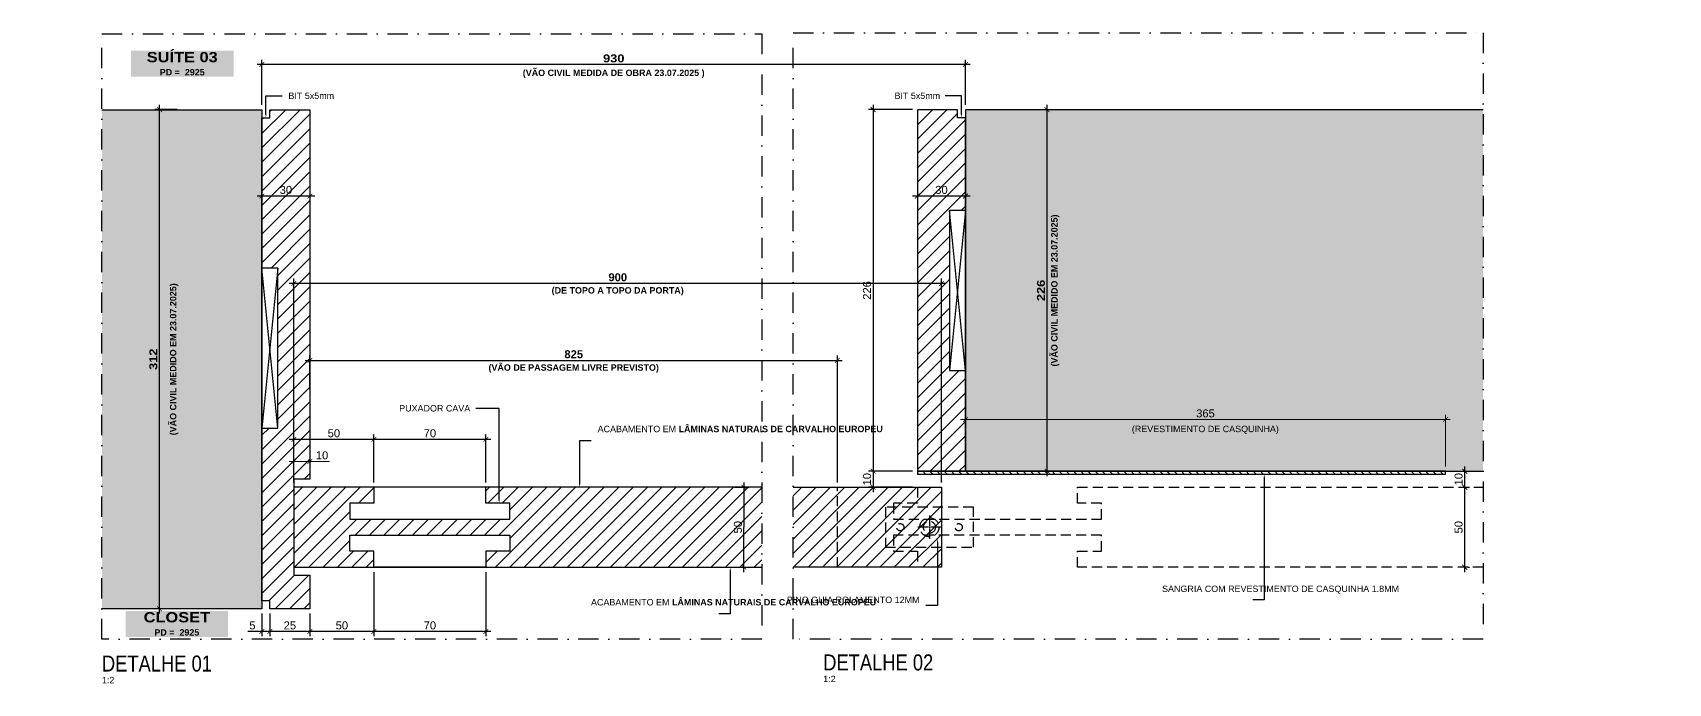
# Model space of a CAD drawing. Header units: millimetres. Extents: x -63251 to 507826, y 5339 to 217512.
# Drawn here: x 151307 to 152330, y 91846 to 92253 of the extents above; entities that cross this region are included whole.
import ezdxf
from ezdxf import colors
from ezdxf.entities.mleader import LeaderData, LeaderLine
from ezdxf.math import Vec2, Vec3

# ---------------------------------------------------------------- set-up
doc = ezdxf.new("R2010")
doc.units = ezdxf.units.MM
doc.header["$PDMODE"] = 3
doc.linetypes.add('TRAÇO 1-1', pattern=[9.525, 6.35, -3.175])
doc.linetypes.add('TRAÇO E PONTO 1-1', pattern=[25.4, 12.7, -6.35, 0, -6.35])
for name, color, linetype in [('A-ANNO-DIMS', 7, 'Continuous'), ('AC-EQUIPAMENTO', 7, 'Continuous'), ('CORTE', 220, 'Continuous'), ('COTAS', 9, 'Continuous'), ('FERRAGEM', 3, 'Continuous'), ('MARCENARIA . M', 4, 'Continuous'), ('PAREDE', 94, 'Continuous'), ('PROJEÇÃO', 8, 'Continuous'), ('TEXTO', 105, 'Continuous'), ('TEXTO TRAÇO PONTO', 105, 'TRAÇO E PONTO 1-1')]:
    doc.layers.add(name, color=color, linetype=linetype)
doc.layers.add('ARQ-COTA', color=12, linetype='Continuous', lineweight=9)
doc.styles.add('1-1', font='arial.ttf', dxfattribs={"height": 0.2})
doc.styles.add('MEDIDA OFICIAL', font='ariblk.ttf')
doc.styles.add('PADRÃO', font='arial.ttf')
doc.styles.add('PADRÃO NEGRITO', font='arialbd.ttf')
doc.styles.add('TITULO', font='swissck.ttf')
doc.dimstyles.new('1-2', dxfattribs={"dimscale": 2, "dimtxt": 2.5, "dimasz": 1.5, "dimexe": 1.5, "dimexo": 1.5, "dimtad": 1, "dimtxsty": 'PADRÃO', "dimblk": 'ARCHTICK', "dimcen": 2.5, "dimdle": 1.5, "dimclrd": 9, "dimclre": 9, "dimclrt": 6, "dimadec": 0, "dimazin": 0, "dimtfac": 1, "dimtmove": 0, "dimatfit": 3, "dimfxl": 1.25, "dimlwd": -1, "dimlwe": -1, "dimarcsym": 0})
doc.dimstyles.new('1-2 AZUL', dxfattribs={"dimscale": 2, "dimtxt": 2.5, "dimasz": 1.5, "dimexe": 1.5, "dimexo": 1.5, "dimtad": 1, "dimtxsty": 'PADRÃO NEGRITO', "dimblk": 'ARCHTICK', "dimcen": 2.5, "dimdle": 1.5, "dimclrd": 9, "dimclre": 9, "dimclrt": 170, "dimadec": 0, "dimazin": 0, "dimtfac": 1, "dimtmove": 0, "dimatfit": 3, "dimfxl": 1.25, "dimlwd": -1, "dimlwe": -1, "dimarcsym": 0})
doc.dimstyles.new('1-2 VERDE', dxfattribs={"dimscale": 2, "dimtxt": 2.5, "dimasz": 1.5, "dimexe": 1.5, "dimexo": 1.5, "dimtad": 1, "dimtxsty": 'PADRÃO NEGRITO', "dimblk": 'ARCHTICK', "dimcen": 2.5, "dimdle": 1.5, "dimclrd": 9, "dimclre": 9, "dimclrt": 102, "dimadec": 0, "dimazin": 0, "dimtfac": 1, "dimtmove": 0, "dimatfit": 3, "dimfxl": 1.25, "dimlwd": -1, "dimlwe": -1, "dimarcsym": 0})
doc.dimstyles.new('Med. Ofic.1-2', dxfattribs={"dimscale": 2, "dimtxt": 2.5, "dimasz": 1.5, "dimexe": 1.5, "dimexo": 1.5, "dimtad": 1, "dimtxsty": 'MEDIDA OFICIAL', "dimblk": 'ARCHTICK', "dimcen": 2.5, "dimdle": 1.5, "dimclrd": 9, "dimclre": 9, "dimclrt": 10, "dimadec": 0, "dimazin": 0, "dimtfac": 1, "dimtmove": 0, "dimatfit": 3, "dimfxl": 1.25, "dimlwd": -1, "dimlwe": -1, "dimarcsym": 0})

# ---------------------------------------------------------------- blocks, each defined once
blk = doc.blocks.new('PINO GUIA PISO')
at = {"layer": 'FERRAGEM', "color": 102, "linetype": 'TRAÇO 1-1', "ltscale": 0.1}
blk.add_lwpolyline([(12156.62, 2059.21), (12162.12, 2059.21), (12162.12, 2061.71), (12156.62, 2061.71)], close=True, dxfattribs=at)
for centre, radius in [((12157.55, 2060.46), 0.225), ((12159.37, 2060.46), 0.6), ((12159.37, 2060.46), 0.375), ((12161.2, 2060.46), 0.225)]:
    blk.add_circle(centre, radius, dxfattribs=at)
blk = doc.blocks.new('_ArchTick')
at = {"color": 0, "linetype": 'ByBlock', "const_width": 0.15}
blk.add_lwpolyline([(-0.5, -0.5), (0.5, 0.5)], dxfattribs=at)
blk = doc.blocks.new('*D389')
at = {"layer": 'COTAS', "color": 9, "linetype": 'Continuous', "transparency": 16777216}
blk.add_line((151941.3, 91975.9), (151941.3, 92207.9), dxfattribs=at)
at = {"layer": 'COTAS', "color": 9, "transparency": 16777216}
for p, q in [((151937.7, 92204.9), (151944.3, 92204.9)), ((151937.7, 91978.9), (151944.3, 91978.9))]:
    blk.add_line(p, q, dxfattribs=at)
at = {"layer": 'Defpoints', "color": 0, "transparency": 16777216}
for p in [(151934.7, 92204.9), (151941.3, 92204.9), (151934.7, 91978.9)]:
    blk.add_point(p, dxfattribs=at)
at = {"layer": 'COTAS', "color": 9, "transparency": 16777216, "xscale": 3, "yscale": 3, "zscale": 3}
for p, rotation in [((151941.3, 92204.9), 90), ((151941.3, 91978.9), 270)]:
    blk.add_blockref('_ArchTick', p, dxfattribs=dict(at, rotation=rotation))
at = {"layer": 'COTAS', "color": 10, "transparency": 16777216, "insert": (151937.5, 92091.9), "char_height": 5, "attachment_point": 5, "rotation": 90, "style": 'MEDIDA OFICIAL'}
blk.add_mtext('226', dxfattribs=at)
blk = doc.blocks.new('*D390')
at = {"layer": 'COTAS', "color": 9, "linetype": 'Continuous', "transparency": 16777216}
blk.add_line((151386.7, 91889.9), (151386.7, 92207.9), dxfattribs=at)
at = {"layer": 'COTAS', "color": 9, "transparency": 16777216}
for p, q in [((151397.7, 92204.9), (151383.7, 92204.9)), ((151397.7, 91892.9), (151383.7, 91892.9))]:
    blk.add_line(p, q, dxfattribs=at)
at = {"layer": 'Defpoints', "color": 0, "transparency": 16777216}
for p in [(151386.7, 92204.9), (151400.7, 92204.9), (151400.7, 91892.9)]:
    blk.add_point(p, dxfattribs=at)
at = {"layer": 'COTAS', "color": 9, "transparency": 16777216, "xscale": 3, "yscale": 3, "zscale": 3}
for p, rotation in [((151386.7, 92204.9), 90), ((151386.7, 91892.9), 270)]:
    blk.add_blockref('_ArchTick', p, dxfattribs=dict(at, rotation=rotation))
at = {"layer": 'COTAS', "color": 10, "transparency": 16777216, "insert": (151382.8, 92048.9), "char_height": 5, "attachment_point": 5, "rotation": 90, "style": 'MEDIDA OFICIAL'}
blk.add_mtext('312', dxfattribs=at)
blk = doc.blocks.new('*D391')
at = {"layer": 'A-ANNO-DIMS', "color": 9, "transparency": 16777216}
for p, q in [((151860.3, 92196.9), (151860.3, 92147.9)), ((151890.3, 92196.9), (151890.3, 92147.9)), ((151893.3, 92150.9), (151857.3, 92150.9))]:
    blk.add_line(p, q, dxfattribs=at)
at = {"layer": 'Defpoints', "color": 0, "transparency": 16777216}
for p in [(151860.3, 92199.9), (151890.3, 92199.9), (151860.3, 92150.9)]:
    blk.add_point(p, dxfattribs=at)
at = {"layer": 'A-ANNO-DIMS', "color": 9, "transparency": 16777216, "xscale": 3, "yscale": 3, "zscale": 3, "rotation": 180}
blk.add_blockref('_ArchTick', (151860.3, 92150.9), dxfattribs=at)
at = {"layer": 'A-ANNO-DIMS', "color": 9, "transparency": 16777216, "xscale": 3, "yscale": 3, "zscale": 3}
blk.add_blockref('_ArchTick', (151890.3, 92150.9), dxfattribs=at)
at = {"layer": 'A-ANNO-DIMS', "color": 6, "transparency": 16777216, "insert": (151875.3, 92154.7), "char_height": 5, "attachment_point": 5, "style": 'PADRÃO'}
blk.add_mtext('30', dxfattribs=at)
blk = doc.blocks.new('*D392')
at = {"layer": 'A-ANNO-DIMS', "color": 9, "transparency": 16777216}
for p, q in [((151450.6, 92196.9), (151450.6, 92147.9)), ((151480.6, 92196.9), (151480.6, 92147.9)), ((151483.6, 92150.9), (151447.6, 92150.9))]:
    blk.add_line(p, q, dxfattribs=at)
at = {"layer": 'Defpoints', "color": 0, "transparency": 16777216}
for p in [(151450.6, 92199.9), (151480.6, 92199.9), (151450.6, 92150.9)]:
    blk.add_point(p, dxfattribs=at)
at = {"layer": 'A-ANNO-DIMS', "color": 9, "transparency": 16777216, "xscale": 3, "yscale": 3, "zscale": 3, "rotation": 180}
blk.add_blockref('_ArchTick', (151450.6, 92150.9), dxfattribs=at)
at = {"layer": 'A-ANNO-DIMS', "color": 9, "transparency": 16777216, "xscale": 3, "yscale": 3, "zscale": 3}
blk.add_blockref('_ArchTick', (151480.6, 92150.9), dxfattribs=at)
at = {"layer": 'A-ANNO-DIMS', "color": 6, "transparency": 16777216, "insert": (151465.6, 92154.7), "char_height": 5, "attachment_point": 5, "style": 'PADRÃO'}
blk.add_mtext('30', dxfattribs=at)
blk = doc.blocks.new('*D393')
at = {"layer": 'A-ANNO-DIMS', "color": 9, "transparency": 16777216}
for p, q in [((151832.6, 92207.9), (151832.6, 91975.9)), ((151857.3, 92204.9), (151829.6, 92204.9)), ((151857.3, 91978.9), (151829.6, 91978.9))]:
    blk.add_line(p, q, dxfattribs=at)
at = {"layer": 'Defpoints', "color": 0, "transparency": 16777216}
for p in [(151860.3, 92204.9), (151832.6, 91978.9), (151860.3, 91978.9)]:
    blk.add_point(p, dxfattribs=at)
at = {"layer": 'A-ANNO-DIMS', "color": 9, "transparency": 16777216, "xscale": 3, "yscale": 3, "zscale": 3}
for p, rotation in [((151832.6, 92204.9), 90), ((151832.6, 91978.9), 270)]:
    blk.add_blockref('_ArchTick', p, dxfattribs=dict(at, rotation=rotation))
at = {"layer": 'A-ANNO-DIMS', "color": 6, "transparency": 16777216, "insert": (151828.8, 92091.9), "char_height": 5, "attachment_point": 5, "rotation": 90, "style": 'PADRÃO'}
blk.add_mtext('226', dxfattribs=at)
blk = doc.blocks.new('*D394')
at = {"layer": 'A-ANNO-DIMS', "color": 9, "transparency": 16777216}
for p, q in [((151520.6, 91915.9), (151520.6, 91875.7)), ((151480.6, 91889.9), (151480.6, 91875.7)), ((151523.6, 91878.7), (151477.6, 91878.7))]:
    blk.add_line(p, q, dxfattribs=at)
at = {"layer": 'Defpoints', "color": 0, "transparency": 16777216}
for p in [(151520.6, 91918.9), (151480.6, 91892.9), (151480.6, 91878.7)]:
    blk.add_point(p, dxfattribs=at)
at = {"layer": 'A-ANNO-DIMS', "color": 9, "transparency": 16777216, "xscale": 3, "yscale": 3, "zscale": 3, "rotation": 180}
blk.add_blockref('_ArchTick', (151480.6, 91878.7), dxfattribs=at)
at = {"layer": 'A-ANNO-DIMS', "color": 9, "transparency": 16777216, "xscale": 3, "yscale": 3, "zscale": 3}
blk.add_blockref('_ArchTick', (151520.6, 91878.7), dxfattribs=at)
at = {"layer": 'A-ANNO-DIMS', "color": 6, "transparency": 16777216, "insert": (151500.6, 91882.5), "char_height": 5, "attachment_point": 5, "style": 'PADRÃO'}
blk.add_mtext('50', dxfattribs=at)
blk = doc.blocks.new('*D395')
at = {"layer": 'A-ANNO-DIMS', "color": 9, "transparency": 16777216}
for p, q in [((151520.6, 91915.9), (151520.6, 91875.7)), ((151590.6, 91915.9), (151590.6, 91875.7)), ((151593.6, 91878.7), (151517.6, 91878.7))]:
    blk.add_line(p, q, dxfattribs=at)
at = {"layer": 'Defpoints', "color": 0, "transparency": 16777216}
for p in [(151520.6, 91918.9), (151590.6, 91918.9), (151520.6, 91878.7)]:
    blk.add_point(p, dxfattribs=at)
at = {"layer": 'A-ANNO-DIMS', "color": 9, "transparency": 16777216, "xscale": 3, "yscale": 3, "zscale": 3, "rotation": 180}
blk.add_blockref('_ArchTick', (151520.6, 91878.7), dxfattribs=at)
at = {"layer": 'A-ANNO-DIMS', "color": 9, "transparency": 16777216, "xscale": 3, "yscale": 3, "zscale": 3}
blk.add_blockref('_ArchTick', (151590.6, 91878.7), dxfattribs=at)
at = {"layer": 'A-ANNO-DIMS', "color": 6, "transparency": 16777216, "insert": (151555.6, 91882.5), "char_height": 5, "attachment_point": 5, "style": 'PADRÃO'}
blk.add_mtext('70', dxfattribs=at)
blk = doc.blocks.new('*D396')
at = {"layer": 'A-ANNO-DIMS', "color": 9, "transparency": 16777216}
for p, q in [((151751.8, 91915.9), (151751.9, 91971.9)), ((151745.9, 91968.9), (151754.9, 91968.8)), ((151745.8, 91918.9), (151754.8, 91918.8))]:
    blk.add_line(p, q, dxfattribs=at)
at = {"layer": 'Defpoints', "color": 0, "transparency": 16777216}
for p in [(151742.9, 91968.9), (151751.9, 91968.9), (151742.8, 91918.9)]:
    blk.add_point(p, dxfattribs=at)
at = {"layer": 'A-ANNO-DIMS', "color": 9, "transparency": 16777216, "xscale": 3, "yscale": 3, "zscale": 3}
for p, rotation in [((151751.9, 91968.9), 89.9211825088938), ((151751.8, 91918.9), 269.9211825088938)]:
    blk.add_blockref('_ArchTick', p, dxfattribs=dict(at, rotation=rotation))
at = {"layer": 'A-ANNO-DIMS', "color": 6, "transparency": 16777216, "insert": (151748.1, 91943.9), "char_height": 5, "attachment_point": 5, "rotation": 89.9212, "style": 'PADRÃO'}
blk.add_mtext('50', dxfattribs=at)
blk = doc.blocks.new('*U343')
at = {"color": 0, "ltscale": 0.3, "transparency": 16777216}
for p, q in [((-7.3, 0), (-0.8, 0)), ((0, 0.8), (0, 7.3)), ((0.8, 0), (7.3, 0)), ((0, -7.3), (0, -0.8))]:
    blk.add_line(p, q, dxfattribs=at)
at = {"color": 0, "linetype": 'Continuous', "ltscale": 0.3, "transparency": 16777216}
for p, q in [((-0.4, 0), (0.4, 0)), ((0, -0.4), (0, 0.4))]:
    blk.add_line(p, q, dxfattribs=at)
blk = doc.blocks.new('*D397')
at = {"layer": 'A-ANNO-DIMS', "color": 9, "transparency": 16777216}
for p, q in [((151832.6, 91981.9), (151832.6, 91965.9)), ((151857.3, 91978.9), (151829.6, 91978.9)), ((151857.3, 91968.9), (151829.6, 91968.9))]:
    blk.add_line(p, q, dxfattribs=at)
at = {"layer": 'Defpoints', "color": 0, "transparency": 16777216}
for p in [(151860.3, 91978.9), (151832.6, 91968.9), (151860.3, 91968.9)]:
    blk.add_point(p, dxfattribs=at)
at = {"layer": 'A-ANNO-DIMS', "color": 9, "transparency": 16777216, "xscale": 3, "yscale": 3, "zscale": 3}
for p, rotation in [((151832.6, 91978.9), 90), ((151832.6, 91968.9), 270)]:
    blk.add_blockref('_ArchTick', p, dxfattribs=dict(at, rotation=rotation))
at = {"layer": 'A-ANNO-DIMS', "color": 6, "transparency": 16777216, "insert": (151828.8, 91973.9), "char_height": 5, "attachment_point": 5, "rotation": 90, "style": 'PADRÃO'}
blk.add_mtext('10', dxfattribs=at)
blk = doc.blocks.new('*D398')
at = {"layer": 'COTAS', "color": 9, "linetype": 'Continuous', "transparency": 16777216}
blk.add_line((151893.3, 92233.1), (151447.6, 92233.1), dxfattribs=at)
at = {"layer": 'COTAS', "color": 9, "transparency": 16777216}
for p, q in [((151450.6, 92207.9), (151450.6, 92236.1)), ((151890.3, 92207.9), (151890.3, 92236.1))]:
    blk.add_line(p, q, dxfattribs=at)
at = {"layer": 'Defpoints', "color": 0, "transparency": 16777216}
for p in [(151450.6, 92233.1), (151450.6, 92204.9), (151890.3, 92204.9)]:
    blk.add_point(p, dxfattribs=at)
at = {"layer": 'COTAS', "color": 9, "transparency": 16777216, "xscale": 3, "yscale": 3, "zscale": 3, "rotation": 180}
blk.add_blockref('_ArchTick', (151450.6, 92233.1), dxfattribs=at)
at = {"layer": 'COTAS', "color": 9, "transparency": 16777216, "xscale": 3, "yscale": 3, "zscale": 3}
blk.add_blockref('_ArchTick', (151890.3, 92233.1), dxfattribs=at)
at = {"layer": 'COTAS', "color": 10, "transparency": 16777216, "insert": (151670.5, 92236.9), "char_height": 5, "attachment_point": 5, "style": 'MEDIDA OFICIAL'}
blk.add_mtext('930', dxfattribs=at)
blk = doc.blocks.new('*D399')
at = {"layer": 'A-ANNO-DIMS', "color": 9, "transparency": 16777216}
for p, q in [((151455.6, 91889.9), (151455.6, 91875.7)), ((151480.6, 91889.9), (151480.6, 91875.7)), ((151483.6, 91878.7), (151452.6, 91878.7))]:
    blk.add_line(p, q, dxfattribs=at)
at = {"layer": 'Defpoints', "color": 0, "transparency": 16777216}
for p in [(151455.6, 91892.9), (151480.6, 91892.9), (151455.6, 91878.7)]:
    blk.add_point(p, dxfattribs=at)
at = {"layer": 'A-ANNO-DIMS', "color": 9, "transparency": 16777216, "xscale": 3, "yscale": 3, "zscale": 3, "rotation": 180}
blk.add_blockref('_ArchTick', (151455.6, 91878.7), dxfattribs=at)
at = {"layer": 'A-ANNO-DIMS', "color": 9, "transparency": 16777216, "xscale": 3, "yscale": 3, "zscale": 3}
blk.add_blockref('_ArchTick', (151480.6, 91878.7), dxfattribs=at)
at = {"layer": 'A-ANNO-DIMS', "color": 6, "transparency": 16777216, "insert": (151468.1, 91882.5), "char_height": 5, "attachment_point": 5, "style": 'PADRÃO'}
blk.add_mtext('25', dxfattribs=at)
blk = doc.blocks.new('*D400')
at = {"layer": 'A-ANNO-DIMS', "color": 9, "transparency": 16777216}
for p, q in [((151450.6, 91889.9), (151450.6, 91875.7)), ((151455.6, 91889.9), (151455.6, 91875.7)), ((151450.6, 91878.7), (151441.8, 91878.7)), ((151458.6, 91878.7), (151450.6, 91878.7))]:
    blk.add_line(p, q, dxfattribs=at)
at = {"layer": 'Defpoints', "color": 0, "transparency": 16777216}
for p in [(151450.6, 91892.9), (151455.6, 91892.9), (151450.6, 91878.7)]:
    blk.add_point(p, dxfattribs=at)
at = {"layer": 'A-ANNO-DIMS', "color": 9, "transparency": 16777216, "xscale": 3, "yscale": 3, "zscale": 3, "rotation": 180}
blk.add_blockref('_ArchTick', (151450.6, 91878.7), dxfattribs=at)
at = {"layer": 'A-ANNO-DIMS', "color": 9, "transparency": 16777216, "xscale": 3, "yscale": 3, "zscale": 3}
blk.add_blockref('_ArchTick', (151455.6, 91878.7), dxfattribs=at)
at = {"layer": 'A-ANNO-DIMS', "color": 6, "transparency": 16777216, "insert": (151444.7, 91882.5), "char_height": 5, "attachment_point": 5, "style": 'PADRÃO'}
blk.add_mtext('5', dxfattribs=at)
blk = doc.blocks.new('*D401')
at = {"layer": 'A-ANNO-DIMS', "color": 9, "transparency": 16777216}
for p, q in [((152202.3, 91915.9), (152202.3, 91971.9)), ((152204.2, 91968.9), (152205.3, 91968.9)), ((152204.2, 91918.9), (152205.3, 91918.9))]:
    blk.add_line(p, q, dxfattribs=at)
at = {"layer": 'Defpoints', "color": 0, "transparency": 16777216}
for p in [(152201.2, 91968.9), (152202.3, 91968.9), (152201.2, 91918.9)]:
    blk.add_point(p, dxfattribs=at)
at = {"layer": 'A-ANNO-DIMS', "color": 9, "transparency": 16777216, "xscale": 3, "yscale": 3, "zscale": 3}
for p, rotation in [((152202.3, 91968.9), 90), ((152202.3, 91918.9), 270)]:
    blk.add_blockref('_ArchTick', p, dxfattribs=dict(at, rotation=rotation))
at = {"layer": 'A-ANNO-DIMS', "color": 6, "transparency": 16777216, "insert": (152198.5, 91943.9), "char_height": 5, "attachment_point": 5, "rotation": 90, "style": 'PADRÃO'}
blk.add_mtext('50', dxfattribs=at)
blk = doc.blocks.new('*D402')
at = {"layer": 'A-ANNO-DIMS', "color": 9, "transparency": 16777216}
for p, q in [((152202.3, 91965.9), (152202.3, 91981.9)), ((152199.3, 91978.9), (152199.3, 91978.9)), ((152199.3, 91968.9), (152199.3, 91968.9))]:
    blk.add_line(p, q, dxfattribs=at)
at = {"layer": 'Defpoints', "color": 0, "transparency": 16777216}
for p in [(152202.3, 91978.9), (152202.3, 91978.9), (152202.3, 91968.9)]:
    blk.add_point(p, dxfattribs=at)
at = {"layer": 'A-ANNO-DIMS', "color": 9, "transparency": 16777216, "xscale": 3, "yscale": 3, "zscale": 3}
for p, rotation in [((152202.3, 91978.9), 90), ((152202.3, 91968.9), 270)]:
    blk.add_blockref('_ArchTick', p, dxfattribs=dict(at, rotation=rotation))
at = {"layer": 'A-ANNO-DIMS', "color": 6, "transparency": 16777216, "insert": (152198.5, 91973.9), "char_height": 5, "attachment_point": 5, "rotation": 90, "style": 'PADRÃO'}
blk.add_mtext('10', dxfattribs=at)
blk = doc.blocks.new('*D424')
at = {"layer": 'ARQ-COTA', "color": 9, "transparency": 16777216}
for p, q in [((151890.3, 91999.6), (151890.3, 92014.2)), ((152190.3, 91981.9), (152190.3, 92014.2)), ((152193.3, 92011.2), (151887.3, 92011.2))]:
    blk.add_line(p, q, dxfattribs=at)
at = {"layer": 'Defpoints', "color": 0, "transparency": 16777216}
for p in [(151890.3, 92011.2), (151890.3, 91996.6), (152190.3, 91978.9)]:
    blk.add_point(p, dxfattribs=at)
at = {"layer": 'ARQ-COTA', "color": 9, "transparency": 16777216, "xscale": 3, "yscale": 3, "zscale": 3, "rotation": 180}
blk.add_blockref('_ArchTick', (151890.3, 92011.2), dxfattribs=at)
at = {"layer": 'ARQ-COTA', "color": 9, "transparency": 16777216, "xscale": 3, "yscale": 3, "zscale": 3}
blk.add_blockref('_ArchTick', (152190.3, 92011.2), dxfattribs=at)
at = {"layer": 'ARQ-COTA', "color": 6, "transparency": 16777216, "insert": (152040.3, 92015), "char_height": 5, "attachment_point": 5, "style": 'PADRÃO'}
blk.add_mtext('365', dxfattribs=at)
blk = doc.blocks.new('*D425')
at = {"layer": 'ARQ-COTA', "color": 9, "transparency": 16777216}
for p, q in [((151467.6, 91985), (151480.6, 91985)), ((151470.6, 91976.9), (151470.6, 91988)), ((151480.6, 91976.9), (151480.6, 91988)), ((151480.6, 91985), (151492.8, 91985))]:
    blk.add_line(p, q, dxfattribs=at)
at = {"layer": 'Defpoints', "color": 0, "transparency": 16777216}
for p in [(151480.6, 91985), (151470.6, 91973.9), (151480.6, 91973.9)]:
    blk.add_point(p, dxfattribs=at)
at = {"layer": 'ARQ-COTA', "color": 9, "transparency": 16777216, "xscale": 3, "yscale": 3, "zscale": 3, "rotation": 180}
blk.add_blockref('_ArchTick', (151470.6, 91985), dxfattribs=at)
at = {"layer": 'ARQ-COTA', "color": 9, "transparency": 16777216, "xscale": 3, "yscale": 3, "zscale": 3}
blk.add_blockref('_ArchTick', (151480.6, 91985), dxfattribs=at)
at = {"layer": 'ARQ-COTA', "color": 6, "transparency": 16777216, "insert": (151488.2, 91988.8), "char_height": 5, "attachment_point": 5, "style": 'PADRÃO'}
blk.add_mtext('10', dxfattribs=at)
blk = doc.blocks.new('*D468')
at = {"layer": 'COTAS', "color": 9, "transparency": 16777216}
for p, q in [((151470.6, 91971.9), (151470.6, 92001.8)), ((151520.6, 91971.9), (151520.6, 92001.8)), ((151523.6, 91998.8), (151467.6, 91998.8))]:
    blk.add_line(p, q, dxfattribs=at)
at = {"layer": 'Defpoints', "color": 0, "transparency": 16777216}
for p in [(151470.6, 91998.8), (151470.6, 91968.9), (151520.6, 91968.9)]:
    blk.add_point(p, dxfattribs=at)
at = {"layer": 'COTAS', "color": 9, "transparency": 16777216, "xscale": 3, "yscale": 3, "zscale": 3, "rotation": 180}
blk.add_blockref('_ArchTick', (151470.6, 91998.8), dxfattribs=at)
at = {"layer": 'COTAS', "color": 9, "transparency": 16777216, "xscale": 3, "yscale": 3, "zscale": 3}
blk.add_blockref('_ArchTick', (151520.6, 91998.8), dxfattribs=at)
at = {"layer": 'COTAS', "color": 6, "transparency": 16777216, "insert": (151495.6, 92002.6), "char_height": 5, "attachment_point": 5, "style": 'PADRÃO'}
blk.add_mtext('50', dxfattribs=at)
blk = doc.blocks.new('*D469')
at = {"layer": 'COTAS', "color": 9, "transparency": 16777216}
for p, q in [((151520.6, 91971.9), (151520.6, 92001.8)), ((151590.6, 91971.9), (151590.6, 92001.8)), ((151593.6, 91998.8), (151517.6, 91998.8))]:
    blk.add_line(p, q, dxfattribs=at)
at = {"layer": 'Defpoints', "color": 0, "transparency": 16777216}
for p in [(151520.6, 91998.8), (151520.6, 91968.9), (151590.6, 91968.9)]:
    blk.add_point(p, dxfattribs=at)
at = {"layer": 'COTAS', "color": 9, "transparency": 16777216, "xscale": 3, "yscale": 3, "zscale": 3, "rotation": 180}
blk.add_blockref('_ArchTick', (151520.6, 91998.8), dxfattribs=at)
at = {"layer": 'COTAS', "color": 9, "transparency": 16777216, "xscale": 3, "yscale": 3, "zscale": 3}
blk.add_blockref('_ArchTick', (151590.6, 91998.8), dxfattribs=at)
at = {"layer": 'COTAS', "color": 6, "transparency": 16777216, "insert": (151555.6, 92002.6), "char_height": 5, "attachment_point": 5, "style": 'PADRÃO'}
blk.add_mtext('70', dxfattribs=at)
blk = doc.blocks.new('*D470')
at = {"layer": 'COTAS', "color": 9, "transparency": 16777216}
for p, q in [((151477.6, 92048.2), (151813.3, 92048.2)), ((151480.6, 92030.2), (151480.6, 92051.2)), ((151810.3, 91971.9), (151810.3, 92051.2))]:
    blk.add_line(p, q, dxfattribs=at)
at = {"layer": 'Defpoints', "color": 0, "transparency": 16777216}
for p in [(151810.3, 92048.2), (151480.6, 92027.2), (151810.3, 91968.9)]:
    blk.add_point(p, dxfattribs=at)
at = {"layer": 'COTAS', "color": 9, "transparency": 16777216, "xscale": 3, "yscale": 3, "zscale": 3, "rotation": 180}
blk.add_blockref('_ArchTick', (151480.6, 92048.2), dxfattribs=at)
at = {"layer": 'COTAS', "color": 9, "transparency": 16777216, "xscale": 3, "yscale": 3, "zscale": 3}
blk.add_blockref('_ArchTick', (151810.3, 92048.2), dxfattribs=at)
at = {"layer": 'COTAS', "color": 102, "transparency": 16777216, "insert": (151645.5, 92052), "char_height": 5, "attachment_point": 5, "style": 'PADRÃO NEGRITO'}
blk.add_mtext('825', dxfattribs=at)
blk = doc.blocks.new('*D471')
at = {"layer": 'COTAS', "color": 9, "transparency": 16777216}
for p, q in [((151878.3, 92096.3), (151467.6, 92096.3)), ((151470.6, 91971.9), (151470.6, 92099.3)), ((151875.3, 91971.9), (151875.3, 92099.3))]:
    blk.add_line(p, q, dxfattribs=at)
at = {"layer": 'Defpoints', "color": 0, "transparency": 16777216}
for p in [(151470.6, 92096.3), (151470.6, 91968.9), (151875.3, 91968.9)]:
    blk.add_point(p, dxfattribs=at)
at = {"layer": 'COTAS', "color": 9, "transparency": 16777216, "xscale": 3, "yscale": 3, "zscale": 3, "rotation": 180}
blk.add_blockref('_ArchTick', (151470.6, 92096.3), dxfattribs=at)
at = {"layer": 'COTAS', "color": 9, "transparency": 16777216, "xscale": 3, "yscale": 3, "zscale": 3}
blk.add_blockref('_ArchTick', (151875.3, 92096.3), dxfattribs=at)
at = {"layer": 'COTAS', "color": 170, "transparency": 16777216, "insert": (151673, 92100.1), "char_height": 5, "attachment_point": 5, "style": 'PADRÃO NEGRITO'}
blk.add_mtext('900', dxfattribs=at)

msp = doc.modelspace()

# ---------------------------------------------------------------- hatches: boundary and pattern name
at = {"layer": 'AC-EQUIPAMENTO'}
h = msp.add_hatch(dxfattribs=at)
h.set_pattern_fill('AR-CONC', color=21, scale=0.2, angle=180)
h.set_pattern_definition([(230, (312668.42, 194049.595), (-36.436934, 3.187817), [3.81, -41.91]), (175, (312668.42, 194049.595), (7.048684, -38.211369), [3.048, -33.528117]), (280.451445, (312665.384, 194049.86), (-29.3882494, -35.0235504), [3.238002, -35.618049]), (226.1842, (312668.42, 194039.435), (-54.215808, 8.408466), [5.715, -62.865]), (276.635558, (312663.903, 194040.135), (-47.480827, -49.485225), [4.857005, -53.427122]), (171.18415, (312668.42, 194039.435), (-47.480827, -49.485225), [4.571993, -50.291946]), (201, (312663.34, 194041.975), (-30.3228783, 20.4530396), [3.81, -41.91]), (146, (312663.34, 194041.975), (-12.360406, -36.837593), [3.048, -33.528]), (251.451445, (312660.814, 194043.68), (-42.683284, -16.384554), [3.238002, -35.6179875]), (217.5, (312668.421, 194049.595), (-0.61772065, -16.9110078), [0, -33.1216, 0, -34.036, 0, -33.655]), (187.5, (312668.42, 194049.595), (-13.3639325, -20.036115), [0, -19.4056, 0, -32.3596, 0, -12.827]), (147.5, (312679.749, 194049.595), (-27.118119, 1.1457488), [0, -12.7, 0, -39.624, 0, -52.578]), (137.5, (312684.83, 194049.595), (-29.6258363, -5.0852982), [0, -16.51, 0, -26.3144, 0, -37.338])])
h.paths.add_polyline_path([(151890.28, 91978.865), (152213.787, 91978.865), (152213.787, 92204.865), (151890.28, 92204.865)])
h.paths.add_polyline_path([(151350.664, 91892.865), (151450.642, 91892.865), (151450.642, 92204.865), (151350.664, 92204.865)])
h = msp.add_hatch(dxfattribs=at)
h.set_pattern_fill('ANSI31', color=8, scale=2, angle=180)
h.paths.add_polyline_path([(151860.28, 91978.865), (151890.28, 91978.865), (151890.28, 92041.865), (151880.28, 92041.865), (151880.28, 92141.865), (151890.28, 92141.865), (151890.28, 92199.865), (151885.28, 92199.865), (151885.28, 92204.865), (151860.28, 92204.865)])
h.paths.add_polyline_path([(151450.642, 91897.865), (151455.642, 91897.865), (151455.642, 91892.865), (151480.642, 91892.865), (151480.642, 91913.865), (151470.642, 91913.865), (151470.642, 91973.865), (151480.642, 91973.865), (151480.642, 92204.865), (151455.642, 92204.865), (151455.642, 92199.865), (151450.642, 92199.865), (151450.642, 92105.865), (151460.642, 92105.865), (151460.642, 92005.865), (151450.642, 92005.865)])
at = {"layer": 'AC-EQUIPAMENTO', "true_color": 0xecbcd1}
h = msp.add_hatch(dxfattribs=at)
h.set_pattern_fill('ANSI31', color=254, angle=270)
h.set_pattern_definition([(315, (46501.811, 252151.6174), (2.24506403, 2.24506403), [])])
h.paths.add_polyline_path([(152190.28, 91977.065), (152190.28, 91978.865), (151860.28, 91978.865), (151860.28, 91977.065)])
at = {"layer": 'AC-EQUIPAMENTO'}
h = msp.add_hatch(dxfattribs=at)
h.set_pattern_fill('ANSI31', color=8, scale=2, angle=180)
h.set_pattern_definition([(225, (-229.4694, 440.0656), (4.49012806, -4.49012806), [])])
h.paths.add_polyline_path([(151763.042, 91968.865), (151590.642, 91968.865), (151590.642, 91958.865), (151605.642, 91958.865), (151605.642, 91948.865), (151505.642, 91948.865), (151505.642, 91958.865), (151520.642, 91958.865), (151520.642, 91968.865), (151470.642, 91968.865), (151470.642, 91918.865), (151520.642, 91918.865), (151520.642, 91928.865), (151505.642, 91928.865), (151505.642, 91938.865), (151605.642, 91938.865), (151605.642, 91928.865), (151590.642, 91928.865), (151590.642, 91918.865), (151763.042, 91918.865)])
h = msp.add_hatch(dxfattribs=at)
h.set_pattern_fill('ANSI31', color=8, scale=2, angle=180)
h.set_pattern_definition([(225, (116.183, 545.567), (4.49012806, -4.49012806), [])])
h.paths.add_polyline_path([(151875.28, 91968.865), (151782.611, 91968.865), (151782.611, 91918.865), (151875.28, 91918.865)])

# ---------------------------------------------------------------- linework, layer by layer
at = {"layer": 'CORTE'}
msp.add_lwpolyline([(152190.28, 91978.865), (151860.28, 91978.865), (151860.28, 91977.065), (152190.28, 91977.065)], close=True, dxfattribs=at)
at = {"layer": 'MARCENARIA . M'}
for points in [[(151450.642, 91897.865), (151450.642, 92199.865), (151455.642, 92199.865), (151455.642, 92204.865), (151480.642, 92204.865), (151480.642, 91973.865), (151470.642, 91973.865), (151470.642, 91913.865), (151480.642, 91913.865), (151480.642, 91892.865), (151455.642, 91892.865), (151455.642, 91897.865), (151450.642, 91897.865)], [(151890.28, 91978.865), (151890.28, 92199.865), (151885.28, 92199.865), (151885.28, 92204.865), (151860.28, 92204.865), (151860.28, 91978.865), (151860.28, 91978.865), (151860.28, 91978.865), (151890.28, 91978.865)], [(151890.28, 92141.865), (151880.28, 92041.865)], [(151890.28, 92041.865), (151880.28, 92141.865)], [(151460.642, 92105.865), (151450.642, 92005.865)], [(151460.642, 92005.865), (151450.642, 92105.865)], [(151763.042, 91968.865), (151470.642, 91968.865), (151470.642, 91918.865), (151763.042, 91918.865)], [(151782.611, 91968.865), (151875.28, 91968.865), (151875.28, 91918.865), (151782.611, 91918.865)]]:
    msp.add_lwpolyline(points, dxfattribs=at)
for points in [[(151880.28, 92141.865), (151880.28, 92041.865), (151890.28, 92041.865), (151890.28, 92141.865)], [(151450.642, 92105.865), (151450.642, 92005.865), (151460.642, 92005.865), (151460.642, 92105.865)], [(151590.642, 91968.865), (151520.642, 91968.865), (151520.642, 91958.865), (151505.642, 91958.865), (151505.642, 91948.865), (151605.642, 91948.865), (151605.642, 91958.865), (151590.642, 91958.865)], [(151590.642, 91918.865), (151520.642, 91918.865), (151520.642, 91928.865), (151505.642, 91928.865), (151505.642, 91938.865), (151605.642, 91938.865), (151605.642, 91928.865), (151590.642, 91928.865)]]:
    msp.add_lwpolyline(points, close=True, dxfattribs=at)
at = {"layer": 'PAREDE'}
for points in [[(151350.664, 92204.865), (151450.642, 92204.865), (151450.642, 91892.865), (151350.664, 91892.865)], [(152213.787, 92204.865), (151890.28, 92204.865), (151890.28, 91978.865), (152213.787, 91978.865)]]:
    msp.add_lwpolyline(points, dxfattribs=at)
at = {"layer": 'PROJEÇÃO', "color": 21, "linetype": 'TRAÇO 1-1'}
msp.add_lwpolyline([(152213.787, 91918.866), (151960.28, 91918.866), (151960.28, 91928.866), (151975.28, 91928.866), (151975.28, 91938.866), (151845.28, 91938.866), (151845.28, 91928.866), (151860.28, 91928.866), (151860.28, 91918.866), (151810.28, 91918.866), (151810.28, 91968.866), (151860.28, 91968.866), (151860.28, 91958.866), (151845.28, 91958.866), (151845.28, 91948.866), (151975.28, 91948.866), (151975.28, 91958.866), (151960.28, 91958.866), (151960.28, 91968.866), (152213.787, 91968.866)], dxfattribs=at)
at = {"layer": 'TEXTO TRAÇO PONTO'}
for points in [[(151763.042, 91873.905), (151350.664, 91873.905), (151350.664, 92252.273), (151763.042, 92252.273)], [(152213.787, 91873.905), (151782.611, 91873.905), (151782.611, 92252.988), (152213.787, 92252.988)]]:
    msp.add_lwpolyline(points, close=True, dxfattribs=at)

# ---------------------------------------------------------------- block references
at = {"ltscale": 0.3, "xscale": 10, "yscale": 10, "zscale": 10}
msp.add_blockref('PINO GUIA PISO', (30274.065, 71339.312), dxfattribs=at)
at = {"ltscale": 0.3, "rotation": 180}
msp.add_blockref('*U343', (151867.78, 91943.865), dxfattribs=at)

# ---------------------------------------------------------------- texts
at = {"layer": 'COTAS', "color": 10, "char_height": 4, "attachment_point": 2, "style": 'PADRÃO NEGRITO'}
for s, insert, width in [('(VÃO CIVIL MEDIDA DE OBRA 23.07.2025 )', (151670.461, 92229.934), 135), ('{\\C102;(VÃO DE PASSAGEM LIVRE PREVISTO)}', (151645.461, 92045.687), 118.40938)]:
    msp.add_mtext(s, dxfattribs=dict(at, insert=insert, width=width))
at = {"layer": 'COTAS', "color": 10, "char_height": 4, "width": 135, "attachment_point": 2, "rotation": 90, "style": 'PADRÃO NEGRITO'}
for insert in [(151943.85, 92091.865), (151393.13, 92048.865)]:
    msp.add_mtext('(VÃO CIVIL MEDIDO EM 23.07.2025)', dxfattribs=dict(at, insert=insert))
at = {"layer": 'COTAS', "color": 170, "insert": (151672.961, 92093.945), "char_height": 4, "width": 96.83498, "attachment_point": 2, "style": 'PADRÃO NEGRITO'}
msp.add_mtext('(DE TOPO A TOPO DA PORTA)', dxfattribs=at)
at = {"layer": 'COTAS', "color": 6, "insert": (152040.204, 92002.133), "char_height": 4, "width": 135, "attachment_point": 8, "style": 'PADRÃO'}
msp.add_mtext('(REVESTIMENTO DE CASQUINHA)', dxfattribs=at)
at = {"layer": 'TEXTO', "char_height": 4, "width": 62.53638, "attachment_point": 5, "style": 'PADRÃO', "bg_fill": 1, "box_fill_scale": 1.2, "bg_fill_color": 254, "bg_fill_transparency": 0}
for s, insert in [('{\\fArial Black|b1|i0|c0|p34;\\H1.6x;\\C10;SUÍTE 03\\P\\fArial|b1|i0|c0|p34;\\H0.625x;\\C256;PD =  2925}', (151400.829, 92233.573)), ('{\\fArial Black|b1|i0|c0|p34;\\H1.6x;\\C10;CLOSET\\P\\fArial|b1|i0|c0|p34;\\H0.625x;\\C256;PD =  2925}', (151397.46, 91883.466))]:
    msp.add_mtext(s, dxfattribs=dict(at, insert=insert))
at = {"layer": 'TEXTO', "color": 1, "char_height": 10, "width": 220.061, "attachment_point": 7, "style": 'TITULO'}
for s, insert in [('DETALHE 01 ', (151350.664, 91853.547)), ('DETALHE 02', (151801.409, 91854.263))]:
    msp.add_mtext(s, dxfattribs=dict(at, insert=insert))
at = {"layer": 'TEXTO', "char_height": 4, "width": 48, "attachment_point": 1, "style": 'PADRÃO'}
for insert in [(151350.664, 91850.347), (151801.409, 91851.063)]:
    msp.add_mtext('1:2', dxfattribs=dict(at, insert=insert))

# ---------------------------------------------------------------- dimensions: what is measured, and where the dimension line sits
at = {"layer": 'A-ANNO-DIMS'}
for base, p1, p2, angle, picture, middle in [((151832.602, 91978.865), (151860.28, 92204.865), (151860.28, 91978.865), 270, '*D393', (151828.799, 92091.865)), ((151450.642, 92150.903), (151480.642, 92199.865), (151450.642, 92199.865), 180, '*D392', (151465.642, 92154.708)), ((151860.28, 92150.903), (151890.28, 92199.865), (151860.28, 92199.865), 180, '*D391', (151875.28, 92154.708)), ((151832.602, 91968.865), (151860.28, 91978.865), (151860.28, 91968.865), 270, '*D397', (151828.799, 91973.865)), ((152202.322, 91978.865), (152202.322, 91968.865), (152202.322, 91978.865), 270, '*D402', (152198.519, 91973.865)), ((152202.322, 91968.865), (152201.2, 91918.865), (152201.2, 91968.865), 270, '*D401', (152198.519, 91943.865)), ((151520.642, 91878.688), (151590.642, 91918.865), (151520.642, 91918.865), 180, '*D395', (151555.642, 91882.491)), ((151450.642, 91878.688), (151455.642, 91892.865), (151450.642, 91892.865), 180, '*D400', (151444.735, 91882.481)), ((151455.642, 91878.688), (151480.642, 91892.865), (151455.642, 91892.865), 180, '*D399', (151468.142, 91882.491))]:
    dim = msp.add_linear_dim(base=base, p1=p1, p2=p2, angle=angle, dimstyle='1-2', dxfattribs=at)
    dim.commit()
    dim.dimension.update_dxf_attribs({"geometry": picture, "text_midpoint": middle})
dim = msp.add_aligned_dim(p1=(151742.848, 91918.865), p2=(151742.916, 91968.865), distance=-9.001, dimstyle='1-2', dxfattribs=at)
dim.commit()
dim.dimension.update_dxf_attribs({"geometry": '*D396', "text_midpoint": (151748.08, 91943.858)})
dim = msp.add_linear_dim(base=(151480.642, 91878.688), p1=(151520.642, 91918.865), p2=(151480.642, 91892.865), angle=180, text='50', dimstyle='1-2', dxfattribs=at)
dim.commit()
dim.dimension.update_dxf_attribs({"geometry": '*D394', "text_midpoint": (151500.642, 91882.491)})
at = {"layer": 'ARQ-COTA'}
dim = msp.add_linear_dim(base=(151890.28, 92011.173), p1=(152190.28, 91978.865), p2=(151890.28, 91996.565), angle=180, text='365', dimstyle='1-2', dxfattribs=at)
dim.commit()
dim.dimension.update_dxf_attribs({"geometry": '*D424', "text_midpoint": (152040.28, 92014.977)})
dim = msp.add_linear_dim(base=(151480.642, 91984.971), p1=(151470.642, 91973.865), p2=(151480.642, 91973.865), angle=180, dimstyle='1-2', dxfattribs=at)
dim.commit()
dim.dimension.update_dxf_attribs({"geometry": '*D425', "text_midpoint": (151488.23, 91984.971), "dimtype": 160})
at = {"layer": 'COTAS'}
for base, p1, p2, text, dimstyle, picture, middle in [((151450.642, 92233.062), (151890.28, 92204.865), (151450.642, 92204.865), '930', 'Med. Ofic.1-2', '*D398', (151670.461, 92236.897)), ((151470.642, 92096.285), (151875.28, 91968.865), (151470.642, 91968.865), '900', '1-2 AZUL', '*D471', (151672.961, 92100.089))]:
    dim = msp.add_linear_dim(base=base, p1=p1, p2=p2, angle=180, text=text, dimstyle=dimstyle, dxfattribs=at)
    dim.commit()
    dim.dimension.update_dxf_attribs({"geometry": picture, "text_midpoint": middle})
for base, p1, p2, angle, dimstyle, picture, middle in [((151386.651, 92204.865), (151400.653, 91892.865), (151400.653, 92204.865), 270, 'Med. Ofic.1-2', '*D390', (151382.816, 92048.865)), ((151941.35, 92204.865), (151934.718, 91978.865), (151934.718, 92204.865), 270, 'Med. Ofic.1-2', '*D389', (151937.514, 92091.865)), ((151470.642, 91998.817), (151520.642, 91968.864), (151470.642, 91968.865), 180, '1-2', '*D468', (151495.642, 92002.62)), ((151520.642, 91998.817), (151590.642, 91968.864), (151520.642, 91968.864), 180, '1-2', '*D469', (151555.642, 92002.62))]:
    dim = msp.add_linear_dim(base=base, p1=p1, p2=p2, angle=angle, dimstyle=dimstyle, dxfattribs=at)
    dim.commit()
    dim.dimension.update_dxf_attribs({"geometry": picture, "text_midpoint": middle})
dim = msp.add_linear_dim(base=(151810.28, 92048.187), p1=(151480.642, 92027.244), p2=(151810.28, 91968.865), text='825', dimstyle='1-2 VERDE', dxfattribs=at)
dim.commit()
dim.dimension.update_dxf_attribs({"geometry": '*D470', "text_midpoint": (151645.461, 92051.992)})

# ---------------------------------------------------------------- leaders
at = {"layer": 'COTAS', "ltscale": 0.4}
ml = msp.add_multileader_mtext('Standard', dxfattribs=at)
ml.set_content('BIT 5x5mm', color=105, style='1-1')
ml.set_leader_properties(color=256, linetype='ByLayer', lineweight=-1)
ml.build(insert=Vec2(0, 0))
ml.multileader.update_dxf_attribs({"text_left_attachment_type": 2, "text_right_attachment_type": 2, "dogleg_length": 0.36, "arrow_head_size": 2, "scale": 20})
ctx = ml.context
ctx.base_point, ctx.scale, ctx.arrow_head_size, ctx.landing_gap_size, ctx.plane_origin = Vec3(151463.186, 92213.573), 20, 2, 4, Vec3(151394.211, 92190.361)
ctx.left_attachment, ctx.right_attachment = 2, 2
notes = []
notes.append((ctx, [(0, (1, 1, 0), (151453.127, 92213.573), (1, 0), 10.059, [(0, [(151453.142, 92199.865)], 0, [])])]))
ctx.mtext.insert, ctx.mtext.width, ctx.mtext.flow_direction = Vec3(151467.186, 92215.607), 80.51012, 5
ml = msp.add_multileader_mtext('Standard', dxfattribs=at)
ml.set_content('BIT 5x5mm', color=105, style='1-1')
ml.set_leader_properties(color=256, linetype='ByLayer', lineweight=-1)
ml.build(insert=Vec2(0, 0))
ml.multileader.update_dxf_attribs({"text_left_attachment_type": 2, "text_right_attachment_type": 2, "dogleg_length": 0.36, "arrow_head_size": 2, "scale": 20})
ctx = ml.context
ctx.base_point, ctx.scale, ctx.arrow_head_size, ctx.landing_gap_size, ctx.plane_origin = Vec3(151841.911, 92213.573), 20, 2, 4, Vec3(152008.93, 92199.697)
ctx.left_attachment, ctx.right_attachment = 2, 2
notes.append((ctx, [(0, (1, 1, 0), (151887.765, 92213.573), (-1, 0), 10.059, [(0, [(151887.75, 92199.866)], 0, [])])]))
ctx.mtext.insert, ctx.mtext.width, ctx.mtext.flow_direction = Vec3(151845.911, 92215.607), 80.51012, 5
ml = msp.add_multileader_mtext('Standard', dxfattribs=at)
ml.set_content('PUXADOR CAVA ', color=105, style='1-1')
ml.set_leader_properties(color=256, linetype='ByLayer', lineweight=-1)
ml.build(insert=Vec2(0, 0))
ml.multileader.update_dxf_attribs({"text_left_attachment_type": 2, "text_right_attachment_type": 2, "dogleg_length": 0.36, "arrow_head_size": 2, "scale": 20})
ctx = ml.context
ctx.base_point, ctx.scale, ctx.arrow_head_size, ctx.landing_gap_size, ctx.plane_origin = Vec3(151532.411, 92018.169), 20, 2, 4, Vec3(151603.913, 92062.777)
ctx.left_attachment, ctx.right_attachment = 2, 2
notes.append((ctx, [(0, (1, 1, 0), (151591.592, 92018.169), (-1, 0), 7.2, [(0, [(151598.913, 91958.865), (151598.913, 92018.169)], 0, [])])]))
ctx.mtext.insert, ctx.mtext.flow_direction = Vec3(151536.411, 92020.239), 5
ml = msp.add_multileader_mtext('Standard', dxfattribs=at)
ml.set_content('ACABAMENTO EM {\\fArial|b1|i0|c0|p34;LÂMINAS NATURAIS DE CARVALHO EUROPEU}', color=105, style='1-1')
ml.set_leader_properties(color=256, linetype='ByLayer', lineweight=-1)
ml.build(insert=Vec2(0, 0))
ml.multileader.update_dxf_attribs({"text_left_attachment_type": 2, "text_right_attachment_type": 2, "dogleg_length": 0.36, "arrow_head_size": 2, "scale": 20})
ctx = ml.context
ctx.base_point, ctx.scale, ctx.arrow_head_size, ctx.landing_gap_size, ctx.plane_origin = Vec3(151656.434, 91998.01), 20, 2, 4, Vec3(151590.318, 91969.261)
ctx.left_attachment, ctx.right_attachment = 2, 2
notes.append((ctx, [(0, (1, 1, 0), (151649.234, 91998.01), (1, 0), 7.2, [(0, [(151649.25, 91968.865)], 0, [])])]))
ctx.mtext.insert, ctx.mtext.width, ctx.mtext.flow_direction = Vec3(151660.434, 92007.296), 80.51012, 5
ml = msp.add_multileader_mtext('Standard', dxfattribs=at)
ml.set_content('SANGRIA COM REVESTIMENTO DE CASQUINHA 1.8MM', color=105, style='1-1')
ml.set_leader_properties(color=256, linetype='ByLayer', lineweight=-1)
ml.build(insert=Vec2(0, 0))
ml.multileader.update_dxf_attribs({"text_left_attachment_type": 2, "text_right_attachment_type": 2, "dogleg_length": 0.36, "arrow_head_size": 2, "scale": 20})
ctx = ml.context
ctx.base_point, ctx.scale, ctx.arrow_head_size, ctx.landing_gap_size, ctx.plane_origin = Vec3(152009.156, 91898.48), 20, 2, 4, Vec3(152204.436, 91791.237)
ctx.left_attachment, ctx.right_attachment = 2, 2
notes.append((ctx, [(0, (1, 1, 0), (152077.019, 91898.48), (-1, 0), 7.2, [(0, [(152077.019, 91977.065)], 0, [])])]))
ctx.mtext.insert, ctx.mtext.width, ctx.mtext.flow_direction = Vec3(152013.156, 91907.408), 79.68811, 5
ml = msp.add_multileader_mtext('Standard', dxfattribs=at)
ml.set_content('\\pxqr,t3;{\\C10;PINO GUIA ROLAMENTO 12MM}', color=105, style='1-1')
ml.set_leader_properties(color=256, linetype='ByLayer', lineweight=-1)
ml.build(insert=Vec2(0, 0))
ml.multileader.update_dxf_attribs({"text_left_attachment_type": 2, "text_right_attachment_type": 2, "dogleg_length": 0.36, "arrow_head_size": 2, "scale": 20})
ctx = ml.context
ctx.base_point, ctx.scale, ctx.arrow_head_size, ctx.landing_gap_size, ctx.plane_origin = Vec3(152717.584, 91915.055), 20, 2, 4, Vec3(152651.468, 91912.388)
ctx.left_attachment, ctx.right_attachment, ctx.text_align_type = 2, 2, 2
notes.append((ctx, [(0, (1, 1, 0), (152710.384, 91915.055), (1, 0), 7.2, [(0, [(152710.384, 91956.615)], 0, [])])]))
ctx.mtext.insert, ctx.mtext.width, ctx.mtext.alignment, ctx.mtext.flow_direction = Vec3(152773.194, 91920.493), 59.02098, 3, 5
ml = msp.add_multileader_mtext('Standard', dxfattribs=at)
ml.set_content('\\pxqr,t3;{\\C10;PINO GUIA ROLAMENTO 12MM}', color=105, style='1-1')
ml.set_leader_properties(color=256, linetype='ByLayer', lineweight=-1)
ml.build(insert=Vec2(0, 0))
ml.multileader.update_dxf_attribs({"text_left_attachment_type": 2, "text_right_attachment_type": 2, "dogleg_length": 0.36, "arrow_head_size": 2, "scale": 20})
ctx = ml.context
ctx.base_point, ctx.scale, ctx.arrow_head_size, ctx.landing_gap_size, ctx.plane_origin = Vec3(151805.97, 91895.055), 20, 2, 4, Vec3(151993.946, 91912.388)
ctx.left_attachment, ctx.right_attachment, ctx.text_align_type = 2, 2, 2
notes.append((ctx, [(0, (1, 1, 0), (151872.78, 91895.055), (-1, 0), 7.2, [(0, [(151872.78, 91936.615)], 0, [])])]))
ctx.mtext.insert, ctx.mtext.width, ctx.mtext.alignment, ctx.mtext.flow_direction = Vec3(151861.58, 91900.493), 59.02098, 3, 5
ml = msp.add_multileader_mtext('Standard', dxfattribs=at)
ml.set_content('ACABAMENTO EM {\\fArial|b1|i0|c0|p34;LÂMINAS NATURAIS DE CARVALHO EUROPEU}', color=105, style='1-1')
ml.set_leader_properties(color=256, linetype='ByLayer', lineweight=-1)
ml.build(insert=Vec2(0, 0))
ml.multileader.update_dxf_attribs({"text_left_attachment_type": 2, "text_right_attachment_type": 2, "dogleg_length": 0.36, "arrow_head_size": 2, "scale": 20})
ctx = ml.context
ctx.base_point, ctx.scale, ctx.arrow_head_size, ctx.landing_gap_size, ctx.plane_origin = Vec3(151652.293, 91889.721), 20, 2, 4, Vec3(151802.2, 91918.47)
ctx.left_attachment, ctx.right_attachment = 2, 2
notes.append((ctx, [(0, (1, 1, 0), (151743.283, 91889.721), (-1, 0), 7.2, [(0, [(151743.268, 91918.865)], 0, [])])]))
ctx.mtext.insert, ctx.mtext.width, ctx.mtext.flow_direction = Vec3(151656.293, 91899.007), 80.51012, 5
for ctx, leaders in notes:
    for number, flags, end, landing, length, lines in leaders:
        leader = LeaderData()
        leader.index, (leader.has_last_leader_line, leader.has_dogleg_vector, leader.attachment_direction) = number, flags
        leader.last_leader_point, leader.dogleg_vector, leader.dogleg_length = Vec3(end), Vec3(landing), length
        for number, points, colour, breaks in lines:
            line = LeaderLine()
            line.index, line.vertices, line.color, line.breaks = number, Vec3.list(points), colors.encode_raw_color(colour), breaks
            leader.lines.append(line)
        ctx.leaders.append(leader)

doc.saveas('drawing.dxf')
